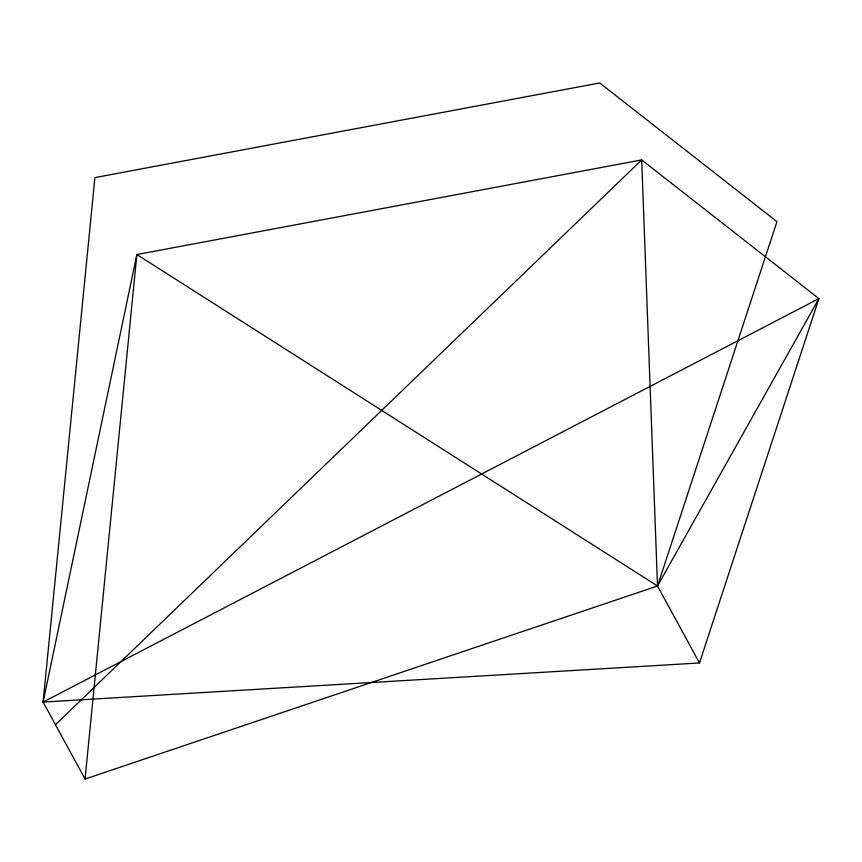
<?xml version="1.0" encoding="UTF-8"?>
<svg xmlns="http://www.w3.org/2000/svg" width="862" height="862" viewBox="0 0 862 862"><rect width="100%" height="100%" fill="white"/><g stroke="black" fill="none" stroke-linecap="round" stroke-linejoin="round"><path stroke-width="1.29" d="M43.1 702.077L818.9 298.618L657.523 585.998L85.058 779.043L43.1 702.077L94.906 177.594L599.726 82.957L776.942 221.663L657.523 585.998L699.481 662.964L43.1 702.077L136.875 254.549L641.684 159.923L818.9 298.618L699.481 662.964M85.058 779.043L136.875 254.549L657.523 585.998L641.684 159.923L55.448 724.726"/></g></svg>
